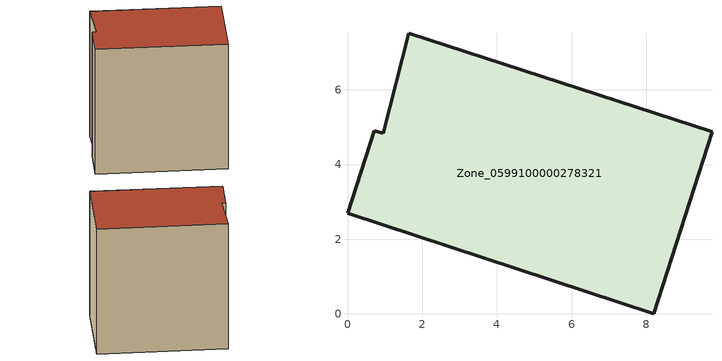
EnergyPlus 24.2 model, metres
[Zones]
Zone_0599100000278321
 floor ground (C_G): 1.64,7.52 9.76,4.87 8.19,0 0,2.69 0.72,4.91 0.95,4.83 z0
 wall outside (C_F): 8.19,0 9.76,4.87 1.64,7.52 0.95,4.83 0.72,4.91 0,2.69 8.19,0 z0:9.19
 roof outside (C_R): 9.76,4.87 1.64,7.52 0.95,4.83 0.72,4.91 0,2.69 8.19,0 z9.19
[BUILDING]
Pand.0599100000278321: North Axis=0; Terrain=City; Loads Convergence Tolerance Value=0.04; Temperature Convergence Tolerance Value=0.4; Solar Distribution=FullExterior; Maximum Number of Warmup Days=25; Minimum Number of Warmup Days=1
[Site:Location]
Rotterdam.The.Hague.AP_ZH_NLD Design_Conditions: Latitude=51.96; Longitude=4.45; Time Zone=1; Elevation=-4.5
[SITE:GROUNDTEMPERATURE:BUILDINGSURFACE]
18, 18, 18, 18, 18, 18, 18, 18, 18, 18, 18, 18
[MATERIAL] Thermal Absorptance=0.9; Solar Absorptance=0.7; Visible Absorptance=0.7
Name | Roughness | Thickness | Conductivity | Density | Specific Heat
G.TI.1975-1991 | MediumSmooth | 0.15 | 0.288461 | 540 | 1210
F.TI.1975-1991 | Rough | 0.3 | 0.230769 | 1920 | 840
R.TI.1975-1991 | MediumRough | 0.2 | 0.153846 | 1500 | 1000
[CONSTRUCTION]
C_G: G.TI.1975-1991
C_F: F.TI.1975-1991
C_R: R.TI.1975-1991
[ZONE]
Zone_0599100000278321: Type=1; Multiplier=1; Ceiling Height=Autocalculate; Volume=Autocalculate; Floor Area=autocalculate; Part of Total Floor Area=Yes
[ZONEINFILTRATION:DESIGNFLOWRATE]
Infil_Zone_0599100000278321: Zone or ZoneList or Space or SpaceList=Zone_0599100000278321; Schedule=AlwaysOn; Design Flow Rate Calculation Method=Flow/Area; Flow Rate per Floor Area=0.003; Constant Term Coefficient=1; Temperature Term Coefficient=0; Velocity Term Coefficient=0; Velocity Squared Term Coefficient=0
[HVACTEMPLATE:ZONE:IDEALLOADSAIRSYSTEM]
Zone_0599100000278321: Maximum Heating Supply Air Temperature=50; Minimum Cooling Supply Air Temperature=13; Maximum Heating Supply Air Humidity Ratio=0.0156; Minimum Cooling Supply Air Humidity Ratio=0.0077; Heating Limit=NoLimit; Cooling Limit=NoLimit; Dehumidification Control Type=ConstantSensibleHeatRatio; Cooling Sensible Heat Ratio=0.7; Dehumidification Setpoint=60; Humidification Control Type=None; Humidification Setpoint=30; Outdoor Air Method=None; Outdoor Air Flow Rate per Person=0.00944; Outdoor Air Flow Rate per Zone Floor Area=0; Outdoor Air Flow Rate per Zone=0; Demand Controlled Ventilation Type=None; Outdoor Air Economizer Type=NoEconomizer; Heat Recovery Type=None; Sensible Heat Recovery Effectiveness=0.7; Latent Heat Recovery Effectiveness=0.65
[ZONECONTROL:THERMOSTAT]
ThermostatControl_Zone_0599100000278321: Zone or ZoneList=Zone_0599100000278321; Control Type Schedule=DualSetpointControlType; Control 1=Thermostat_Zone_0599100000278321; Temperature Difference Between Cutout And Setpoint=0
[THERMOSTATSETPOINT:DUALSETPOINT]
Thermostat_Zone_0599100000278321: Heating Setpoint Temperature Schedule=HeatingSetpoint_Zone_0599100000278321; Cooling Setpoint Temperature Schedule=CoolingSetpoint_Zone_0599100000278321
[SCHEDULE:COMPACT]
HeatingSetpoint_Zone_0599100000278321: Through: 12/31, For: AllDays, Until: 24:00, 21
CoolingSetpoint_Zone_0599100000278321: Through: 12/31, For: AllDays, Until: 24:00, 24
DualSetpointControlType: Through: 12/31, For: AllDays, Until: 24:00, 4
AlwaysOn: Through: 12/31, For: AllDays, Until: 24:00, 1
